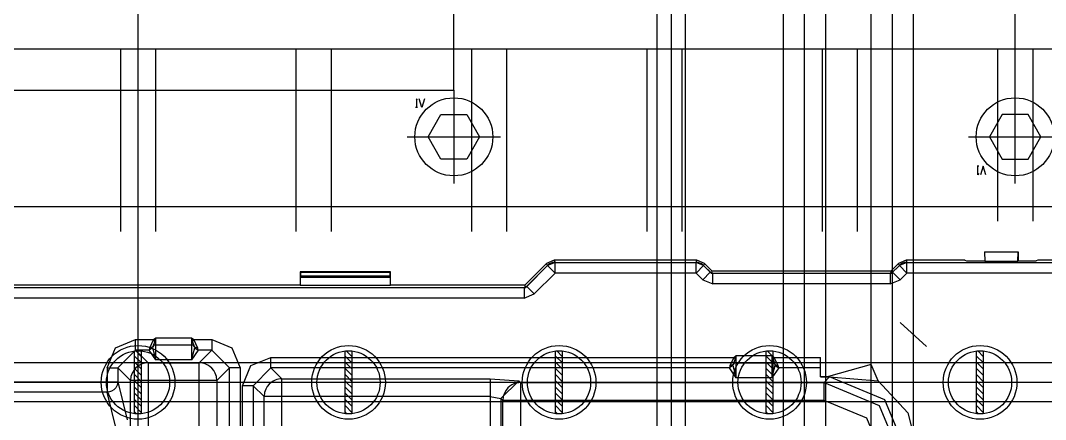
# Model space of a CAD drawing. Header units: millimetres. Extents: x -1 to 1014, y -756 to 757.
# Drawn here: x 833.9 to 912.4, y 335.6 to 366.1 of the extents above; entities that cross this region are included whole.
import ezdxf

# ---------------------------------------------------------------- set-up
doc = ezdxf.new("R2010")
doc.units = ezdxf.units.MM

# ---------------------------------------------------------------- blocks, each defined once
blk = doc.blocks.new('blockName2')
for points in [[(867.058, 360.809), (867.058, 410.377)], [(910.028, 360.809), (910.028, 410.377)], [(842.887, 25.2121), (842.887, 409.935)], [(882.635, 331.445), (882.635, 405.569)], [(883.709, 302.102), (883.709, 405.569)], [(884.783, 331.445), (884.783, 405.569)], [(892.303, 306.468), (892.303, 405.569)], [(893.914, 29.578), (893.914, 405.569)], [(895.526, 29.578), (895.526, 405.569)], [(899.017, 322.582), (899.017, 405.569)], [(900.629, 29.578), (900.629, 405.569)], [(902.24, 29.578), (902.24, 405.569)], [(936.885, 363.942), (748.889, 363.942)], [(841.544, 363.942), (841.544, 349.976)], [(844.23, 363.942), (844.23, 349.976)], [(854.973, 363.942), (854.973, 349.976)], [(857.658, 363.942), (857.658, 349.976)], [(868.401, 363.942), (868.401, 349.976)], [(871.086, 363.942), (871.086, 349.976)], [(881.829, 363.942), (881.829, 349.976)], [(884.515, 363.942), (884.515, 349.976)], [(895.257, 363.942), (895.257, 349.976)], [(897.943, 363.942), (897.943, 349.976)], [(908.686, 363.942), (908.686, 350.782)], [(911.371, 363.942), (911.371, 350.782)], [(818.716, 360.809), (867.058, 360.809)], [(867.058, 360.809), (867.058, 353.646)], [(910.028, 353.646), (910.028, 360.809)], [(864.271, 359.477), (864.137, 359.477)], [(864.271, 360.036), (864.204, 360.148), (864.204, 359.477)], [(864.809, 360.148), (864.607, 359.477), (864.406, 360.148)], [(868.043, 358.933), (869.027, 357.227), (868.043, 355.522), (866.073, 355.522), (865.089, 357.227), (866.073, 358.933), (868.043, 358.933)], [(911.013, 355.522), (911.998, 357.227), (911.013, 358.933), (909.044, 358.933), (908.059, 357.227), (909.044, 355.522), (911.013, 355.522)], [(863.477, 357.227), (870.639, 357.227)], [(906.447, 357.227), (913.61, 357.227)], [(907.242, 354.978), (907.108, 354.978)], [(907.242, 354.419), (907.175, 354.307), (907.175, 354.978)], [(907.779, 354.307), (907.578, 354.978), (907.376, 354.307)], [(924.799, 351.856), (760.975, 351.856)], [(907.672, 348.42), (910.264, 348.42)], [(907.672, 348.42), (907.707, 347.678)], [(910.229, 347.678), (910.264, 348.42)], [(910.264, 348.42), (910.266, 347.728)], [(874.739, 347.78), (874.16, 347.54)], [(874.806, 347.618), (874.749, 347.615), (874.688, 347.609), (874.621, 347.596), (874.549, 347.576), (874.472, 347.546), (874.392, 347.505), (874.31, 347.449), (874.227, 347.377)], [(874.806, 347.618), (874.227, 347.377)], [(885.669, 347.78), (874.739, 347.78)], [(874.739, 347.78), (874.806, 347.618)], [(874.806, 347.618), (885.602, 347.618)], [(874.806, 346.8), (874.806, 347.618)], [(874.806, 347.618), (885.602, 347.618)], [(885.602, 347.618), (885.669, 347.78)], [(885.602, 346.8), (885.602, 347.618)], [(886.181, 347.377), (886.107, 347.442), (886.033, 347.494), (885.961, 347.534), (885.891, 347.564), (885.825, 347.586), (885.762, 347.602), (885.704, 347.611), (885.651, 347.616), (885.602, 347.618)], [(886.181, 347.377), (885.602, 347.618)], [(886.248, 347.54), (885.669, 347.78)], [(901.674, 347.78), (901.095, 347.54)], [(901.742, 347.618), (901.684, 347.615), (901.624, 347.609), (901.556, 347.596), (901.484, 347.576), (901.407, 347.546), (901.327, 347.505), (901.245, 347.449), (901.163, 347.377)], [(901.742, 347.618), (901.163, 347.377)], [(906.175, 347.78), (901.674, 347.78)], [(901.674, 347.78), (901.742, 347.618)], [(901.742, 347.618), (916.032, 347.618)], [(901.742, 346.8), (901.742, 347.618)], [(901.742, 347.618), (916.032, 347.618)], [(906.175, 347.78), (906.307, 347.728)], [(906.307, 347.728), (907.67, 347.728)], [(907.707, 347.678), (907.67, 347.728)], [(910.229, 347.678), (907.707, 347.678)], [(910.266, 347.728), (910.229, 347.678)], [(910.266, 347.728), (911.629, 347.728)], [(911.761, 347.78), (911.629, 347.728)], [(916.126, 347.78), (911.761, 347.78)], [(862.214, 346.891), (855.29, 346.891)], [(855.29, 346.891), (855.29, 345.863)], [(855.29, 346.891), (855.324, 346.857)], [(855.324, 346.857), (862.181, 346.857)], [(855.324, 346.857), (855.324, 346.575)], [(862.181, 346.857), (862.214, 346.891)], [(862.181, 346.575), (862.181, 346.857)], [(862.214, 345.863), (862.214, 346.891)], [(874.16, 347.54), (872.489, 345.863)], [(872.557, 345.7), (874.227, 347.377)], [(872.637, 345.78), (874.227, 347.377)], [(874.227, 347.377), (874.16, 347.54)], [(874.806, 346.8), (874.227, 347.377)], [(885.602, 346.8), (886.181, 347.377)], [(886.692, 346.864), (886.113, 346.287)], [(886.248, 347.54), (886.181, 347.377)], [(886.181, 347.377), (886.692, 346.864)], [(886.181, 347.377), (886.772, 346.784)], [(886.84, 346.946), (886.248, 347.54)], [(886.692, 346.864), (886.769, 346.777)], [(886.769, 346.777), (886.692, 346.864)], [(886.769, 346.777), (886.84, 346.946)], [(900.504, 346.946), (886.84, 346.946)], [(901.095, 347.54), (900.504, 346.946)], [(900.574, 346.777), (900.504, 346.946)], [(900.571, 346.784), (901.163, 347.377)], [(900.574, 346.777), (900.651, 346.864)], [(900.651, 346.864), (900.574, 346.777)], [(900.651, 346.864), (901.163, 347.377)], [(901.23, 346.287), (900.651, 346.864)], [(901.163, 347.377), (901.095, 347.54)], [(901.742, 346.8), (901.163, 347.377)], [(855.324, 346.575), (855.3, 346.48)], [(855.3, 346.48), (862.204, 346.48)], [(855.3, 346.48), (855.3, 345.843)], [(855.324, 346.575), (862.181, 346.575)], [(862.204, 346.48), (862.181, 346.575)], [(862.204, 345.843), (862.204, 346.48)], [(874.806, 346.8), (873.216, 345.203)], [(885.602, 346.8), (874.806, 346.8)], [(886.113, 346.287), (885.602, 346.8)], [(886.113, 346.287), (886.885, 345.966)], [(886.769, 346.777), (886.885, 346.784)], [(886.769, 346.777), (886.772, 346.784)], [(886.885, 346.784), (886.769, 346.777)], [(886.772, 346.784), (900.571, 346.784)], [(886.885, 346.784), (900.458, 346.784)], [(886.885, 345.966), (886.885, 346.784)], [(900.458, 346.784), (900.574, 346.777)], [(900.458, 346.784), (900.458, 345.966)], [(900.574, 346.777), (900.458, 346.784)], [(900.458, 345.966), (901.23, 346.287)], [(900.574, 346.777), (900.571, 346.784)], [(901.742, 346.8), (901.23, 346.287)], [(916.032, 346.8), (901.742, 346.8)], [(813.218, 345.7), (872.557, 345.7)], [(813.331, 345.7), (872.444, 345.7)], [(855.29, 345.863), (830.484, 345.863)], [(855.3, 345.843), (855.29, 345.863)], [(862.204, 345.843), (855.3, 345.843)], [(862.214, 345.863), (862.204, 345.843)], [(872.489, 345.863), (862.214, 345.863)], [(872.444, 345.7), (872.559, 345.693)], [(872.444, 345.7), (872.444, 344.883)], [(872.559, 345.693), (872.444, 345.7)], [(872.559, 345.693), (872.489, 345.863)], [(872.559, 345.693), (872.557, 345.7)], [(872.559, 345.693), (872.636, 345.78)], [(872.637, 345.78), (872.559, 345.693)], [(873.216, 345.203), (872.637, 345.78)], [(900.458, 345.966), (886.885, 345.966)], [(872.444, 344.883), (813.331, 344.883)], [(872.444, 344.883), (873.216, 345.203)], [(903.237, 341.184), (901.232, 343.022)], [(840.526, 339.531), (841.162, 341.07), (842.701, 341.706)], [(842.701, 340.891), (842.701, 341.706)], [(842.701, 341.706), (844.072, 341.706)], [(844.072, 341.706), (843.766, 341.058)], [(844.161, 341.595), (844.008, 341.149)], [(844.072, 341.706), (844.25, 341.837)], [(844.161, 341.595), (844.072, 341.706)], [(844.25, 341.837), (844.161, 341.595)], [(844.25, 341.837), (846.976, 341.837)], [(844.25, 340.144), (844.25, 341.837)], [(846.976, 341.837), (847.154, 341.706)], [(847.065, 341.595), (846.976, 341.837)], [(846.976, 341.837), (846.976, 340.144)], [(847.065, 341.595), (847.154, 341.706)], [(847.218, 341.149), (847.065, 341.595)], [(847.46, 341.058), (847.154, 341.706)], [(847.154, 341.706), (848.525, 341.706)], [(848.525, 341.706), (850.064, 341.07), (850.7, 339.531)], [(848.525, 341.706), (848.525, 340.891)], [(842.701, 340.891), (841.342, 339.531)], [(842.619, 336.026), (842.619, 340.83)], [(843.732, 340.891), (842.701, 340.891)], [(842.701, 340.891), (843.665, 339.927)], [(843.156, 340.381), (842.706, 340.83)], [(843.156, 336.026), (843.156, 340.83)], [(843.991, 341.077), (843.732, 340.891)], [(843.766, 341.058), (843.732, 340.891)], [(844.25, 340.143), (843.732, 340.891)], [(844.008, 341.149), (843.766, 341.058)], [(844.008, 341.149), (843.991, 341.077)], [(843.991, 341.077), (844.25, 340.143)], [(844.25, 341.295), (844.153, 341.277), (844.069, 341.226), (844.008, 341.149)], [(844.25, 341.295), (846.976, 341.295)], [(847.218, 341.149), (847.157, 341.226), (847.073, 341.277), (846.976, 341.295)], [(846.976, 340.144), (847.235, 341.077)], [(847.494, 340.891), (846.976, 340.143)], [(847.235, 341.077), (847.218, 341.149)], [(847.218, 341.149), (847.46, 341.058)], [(847.235, 341.077), (847.494, 340.891)], [(847.494, 340.891), (847.46, 341.058)], [(848.525, 340.891), (847.494, 340.891)], [(847.561, 339.927), (848.525, 340.891)], [(849.885, 339.531), (848.525, 340.891)], [(858.732, 336.026), (858.732, 340.83)], [(859.27, 340.381), (858.82, 340.83)], [(859.27, 336.026), (859.27, 340.83)], [(874.846, 336.026), (874.846, 340.83)], [(875.384, 340.381), (874.934, 340.83)], [(875.384, 336.026), (875.384, 340.83)], [(890.96, 336.026), (890.96, 340.83)], [(891.497, 340.381), (891.048, 340.83)], [(891.497, 336.026), (891.497, 340.83)], [(907.074, 336.026), (907.074, 340.83)], [(907.611, 340.381), (907.162, 340.83)], [(907.611, 336.026), (907.611, 340.83)], [(930.171, 339.921), (755.603, 339.921)], [(843.665, 339.927), (843.541, 339.921), (843.421, 339.904), (843.288, 339.872), (843.146, 339.821), (842.996, 339.748), (842.844, 339.647), (842.693, 339.514), (842.552, 339.342), (842.429, 339.129), (842.341, 338.87), (842.305, 338.567)], [(843.14, 339.921), (842.619, 340.443)], [(842.666, 339.921), (842.619, 339.968)], [(843.156, 339.431), (842.666, 339.921)], [(843.156, 339.906), (843.14, 339.921)], [(843.665, 339.927), (843.665, 316.956)], [(843.665, 339.927), (847.561, 339.927)], [(846.976, 340.143), (844.25, 340.143)], [(847.561, 316.956), (847.561, 339.927)], [(848.921, 338.567), (848.885, 338.87), (848.797, 339.128), (848.675, 339.341), (848.534, 339.512), (848.384, 339.645), (848.233, 339.746), (848.084, 339.82), (847.943, 339.87), (847.81, 339.903), (847.689, 339.92), (847.561, 339.927)], [(850.884, 338.168), (851.521, 339.707), (853.06, 340.343)], [(853.06, 340.343), (888.505, 340.343)], [(853.06, 339.528), (853.06, 340.343)], [(859.254, 339.921), (858.732, 340.443)], [(858.78, 339.921), (858.732, 339.968)], [(859.27, 339.431), (858.78, 339.921)], [(859.27, 339.906), (859.254, 339.921)], [(875.368, 339.921), (874.846, 340.443)], [(874.893, 339.921), (874.846, 339.968)], [(875.384, 339.431), (874.893, 339.921)], [(875.384, 339.906), (875.368, 339.921)], [(888.505, 340.343), (888.199, 339.695)], [(888.441, 339.786), (888.199, 339.695)], [(888.441, 339.786), (888.424, 339.714)], [(888.594, 340.232), (888.441, 339.786)], [(888.683, 339.932), (888.586, 339.914), (888.501, 339.863), (888.441, 339.786)], [(888.505, 340.343), (888.683, 340.474)], [(888.594, 340.232), (888.505, 340.343)], [(888.683, 340.474), (888.594, 340.232)], [(888.683, 338.781), (888.683, 340.474)], [(888.683, 340.474), (891.409, 340.474)], [(888.683, 339.932), (891.409, 339.932)], [(891.482, 339.921), (890.96, 340.443)], [(891.007, 339.921), (890.96, 339.968)], [(891.497, 339.431), (891.007, 339.921)], [(891.409, 340.474), (891.587, 340.343)], [(891.498, 340.232), (891.409, 340.474)], [(891.409, 340.474), (891.409, 338.781)], [(891.651, 339.786), (891.59, 339.863), (891.506, 339.914), (891.409, 339.932)], [(891.497, 339.906), (891.482, 339.921)], [(891.498, 340.232), (891.587, 340.343)], [(891.651, 339.786), (891.498, 340.232)], [(891.893, 339.695), (891.587, 340.343)], [(891.587, 340.343), (895.139, 340.343)], [(891.651, 339.786), (891.893, 339.695)], [(891.668, 339.714), (891.651, 339.786)], [(895.139, 338.841), (895.139, 340.343)], [(899.006, 339.794), (895.742, 338.881)], [(899.552, 338.549), (899.006, 339.794)], [(907.596, 339.921), (907.074, 340.443)], [(907.121, 339.921), (907.074, 339.968)], [(907.611, 339.431), (907.121, 339.921)], [(907.611, 339.906), (907.596, 339.921)], [(840.526, 339.531), (841.342, 339.531)], [(840.526, 339.531), (840.526, 337.678)], [(841.342, 339.531), (841.342, 338.464)], [(842.305, 338.567), (841.342, 339.531)], [(843.156, 338.956), (842.619, 339.493)], [(843.156, 338.481), (842.619, 339.019)], [(849.885, 339.531), (848.921, 338.567)], [(849.885, 317.352), (849.885, 339.531)], [(850.7, 339.531), (849.885, 339.531)], [(850.7, 339.531), (850.7, 317.352)], [(853.06, 339.528), (851.7, 338.168)], [(888.165, 339.528), (853.06, 339.528)], [(853.06, 339.528), (853.89, 338.697)], [(859.27, 338.956), (858.732, 339.493)], [(859.27, 338.481), (858.732, 339.019)], [(875.384, 338.956), (874.846, 339.493)], [(875.384, 338.481), (874.846, 339.019)], [(888.424, 339.714), (888.165, 339.528)], [(888.199, 339.695), (888.165, 339.528)], [(888.683, 338.78), (888.165, 339.528)], [(888.424, 339.714), (888.683, 338.78)], [(891.497, 338.956), (890.96, 339.493)], [(891.497, 338.481), (890.96, 339.019)], [(891.409, 338.781), (891.668, 339.714)], [(891.926, 339.528), (891.409, 338.78)], [(891.668, 339.714), (891.926, 339.528)], [(891.926, 339.528), (891.893, 339.695)], [(895.139, 339.528), (891.926, 339.528)], [(907.611, 338.956), (907.074, 339.493)], [(907.611, 338.481), (907.074, 339.019)], [(930.171, 338.428), (754.11, 338.428)], [(813.971, 338.464), (841.342, 338.464)], [(841.342, 338.464), (841.29, 338.204), (841.173, 337.997), (841.02, 337.848), (840.855, 337.751), (840.691, 337.697), (840.526, 337.678)], [(841.342, 338.464), (842.049, 335.561)], [(842.305, 318.315), (842.305, 338.567)], [(848.921, 338.567), (842.305, 338.567)], [(842.735, 338.428), (842.619, 338.544)], [(843.156, 338.007), (842.735, 338.428)], [(848.921, 338.567), (848.921, 318.315)], [(853.89, 338.697), (853.766, 338.691), (853.646, 338.674), (853.513, 338.642), (853.371, 338.592), (853.221, 338.518), (853.069, 338.418), (852.918, 338.284), (852.777, 338.113), (852.655, 337.899), (852.566, 337.641), (852.53, 337.338)], [(853.89, 308.379), (853.89, 338.697)], [(853.89, 338.697), (869.848, 338.697)], [(858.848, 338.428), (858.732, 338.544)], [(859.27, 338.007), (858.848, 338.428)], [(869.848, 338.697), (872.023, 338.555)], [(869.848, 338.697), (869.848, 301.008)], [(870.663, 337.196), (872.023, 338.555)], [(872.167, 338.411), (872.044, 338.405), (871.923, 338.388), (871.79, 338.356), (871.648, 338.306), (871.499, 338.232), (871.346, 338.132), (871.196, 337.998), (871.054, 337.827), (870.932, 337.613), (870.843, 337.355), (870.807, 337.052)], [(872.023, 338.555), (872.167, 338.411)], [(872.167, 338.411), (872.167, 288.337)], [(872.167, 338.411), (895.396, 338.411)], [(874.962, 338.428), (874.846, 338.544)], [(875.384, 338.007), (874.962, 338.428)], [(891.409, 338.78), (888.683, 338.78)], [(891.076, 338.428), (890.96, 338.544)], [(891.497, 338.007), (891.076, 338.428)], [(895.742, 338.881), (895.139, 338.841)], [(895.139, 338.841), (895.826, 338.857)], [(895.826, 338.841), (895.139, 338.841)], [(895.396, 338.411), (895.826, 338.841)], [(895.396, 338.411), (899.626, 336.658), (901.379, 332.429)], [(895.396, 337.052), (895.396, 338.411)], [(895.826, 338.857), (895.742, 338.881)], [(895.826, 338.857), (899.552, 338.549)], [(895.826, 338.857), (895.826, 338.841)], [(901.809, 332.859), (900.06, 337.093), (895.826, 338.841)], [(899.552, 338.549), (901.808, 336.093), (902.625, 332.859)], [(907.19, 338.428), (907.074, 338.544)], [(907.611, 338.007), (907.19, 338.428)], [(840.526, 337.678), (813.971, 337.678)], [(841.234, 334.775), (840.526, 337.678)], [(843.156, 337.532), (842.619, 338.069)], [(843.156, 337.057), (842.619, 337.594)], [(850.884, 314.121), (850.884, 338.168)], [(851.7, 338.168), (850.884, 338.168)], [(851.7, 338.168), (851.7, 314.862)], [(852.53, 337.338), (851.7, 338.168)], [(859.27, 337.532), (858.732, 338.069)], [(859.27, 337.057), (858.732, 337.594)], [(875.384, 337.532), (874.846, 338.069)], [(875.384, 337.057), (874.846, 337.594)], [(891.497, 337.532), (890.96, 338.069)], [(891.497, 337.057), (890.96, 337.594)], [(907.611, 337.532), (907.074, 338.069)], [(907.611, 337.057), (907.074, 337.594)], [(930.171, 336.935), (755.603, 336.935)], [(842.804, 336.935), (842.619, 337.12)], [(843.156, 336.108), (842.619, 336.645)], [(843.156, 336.582), (842.804, 336.935)], [(852.53, 309.325), (852.53, 337.338)], [(869.848, 337.338), (852.53, 337.338)], [(858.917, 336.935), (858.732, 337.12)], [(859.27, 336.108), (858.732, 336.645)], [(859.27, 336.582), (858.917, 336.935)], [(869.848, 337.338), (870.663, 337.196)], [(870.663, 337.196), (870.663, 301.008)], [(870.807, 337.052), (870.663, 337.196)], [(870.807, 288.337), (870.807, 337.052)], [(895.396, 337.052), (870.807, 337.052)], [(875.031, 336.935), (874.846, 337.12)], [(875.384, 336.108), (874.846, 336.645)], [(875.384, 336.582), (875.031, 336.935)], [(891.145, 336.935), (890.96, 337.12)], [(891.497, 336.108), (890.96, 336.645)], [(891.497, 336.582), (891.145, 336.935)], [(900.019, 332.429), (898.667, 335.699), (895.396, 337.052)], [(907.259, 336.935), (907.074, 337.12)], [(907.611, 336.108), (907.074, 336.645)], [(907.611, 336.582), (907.259, 336.935)], [(842.763, 336.026), (842.619, 336.17)], [(858.877, 336.026), (858.732, 336.17)], [(874.991, 336.026), (874.846, 336.17)], [(891.105, 336.026), (890.96, 336.17)], [(907.219, 336.026), (907.074, 336.17)]]:
    blk.add_lwpolyline(points)
for centre, radius in [((867.058, 357.227), 2.9844), ((910.028, 357.227), 2.9844), ((842.887, 338.428), 2.8199), ((842.887, 338.428), 2.4171), ((859.001, 338.428), 2.8199), ((859.001, 338.428), 2.4171), ((875.115, 338.428), 2.8199), ((875.115, 338.428), 2.4171), ((891.229, 338.428), 2.8199), ((891.229, 338.428), 2.4171), ((907.343, 338.428), 2.8199), ((907.343, 338.428), 2.4171)]:
    blk.add_circle(centre, radius)

msp = doc.modelspace()

# ---------------------------------------------------------------- block references
msp.add_blockref('blockName2', (0, 0))

doc.saveas('drawing.dxf')
